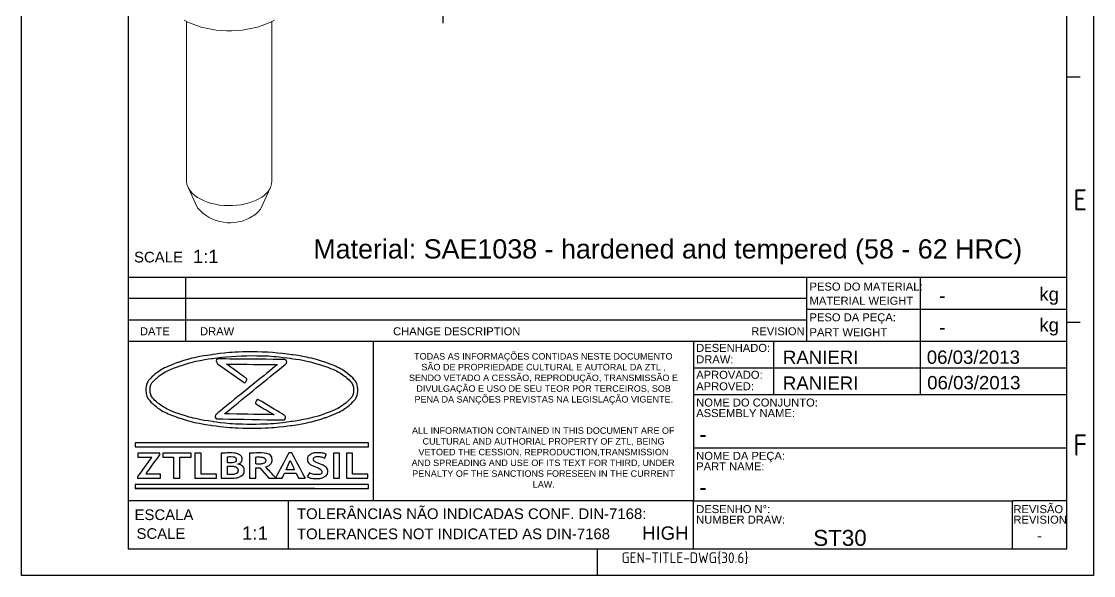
# Model space of a CAD drawing. Header units: millimetres. Extents: x 5006 to 5107, y 1363 to 1504.
# Drawn here: x 5006.1 to 5106.6, y 1363.1 to 1415.1 of the extents above; entities that cross this region are included whole.
import ezdxf
from ezdxf.enums import TextEntityAlignment as Align

# ---------------------------------------------------------------- set-up
doc = ezdxf.new("R2010")
doc.units = ezdxf.units.MM
doc.linetypes.add('ACAD_ISO02W100', pattern=[15, 12, -3])
doc.layers.add('AM_5', color=3, linetype='Continuous', lineweight=25)
doc.layers.add('AM_8', color=40, linetype='ACAD_ISO02W100', lineweight=35)
doc.layers.add('Camada 1', color=7, linetype='Continuous')
doc.styles.add('ACISOTS', font='isocp.shx', dxfattribs={"height": 1})
doc.styles.get("Standard").update_dxf_attribs({"font": 'arial.ttf'})
doc.dimstyles.new('ISO-25', dxfattribs={"dimtxt": 2.5, "dimasz": 2, "dimexe": 1.25, "dimexo": 0.625, "dimtad": 1, "dimtxsty": 'Standard', "dimcen": 2, "dimadec": 0, "dimazin": 0, "dimtfac": 1, "dimtmove": 0, "dimatfit": 3, "dimfxl": 1, "dimarcsym": 0})

# ---------------------------------------------------------------- blocks, each defined once
blk = doc.blocks.new('*D66')
at = {"layer": 'AM_5', "color": 0, "lineweight": -2, "ltscale": 0.25, "transparency": 16777216}
for p, q in [((5045.64, 1429.34), (5045.64, 1431.34)), ((5054.55, 1427.34), (5044.39, 1427.34)), ((5045.64, 1427.34), (5045.64, 1424.84)), ((5055.46, 1424.84), (5044.39, 1424.84)), ((5045.64, 1422.84), (5045.64, 1414.97))]:
    blk.add_line(p, q, dxfattribs=at)
at = {"layer": 'AM_5', "color": 0, "ltscale": 0.25, "transparency": 16777216}
for points in [[(5045.31, 1429.34), (5045.98, 1429.34), (5045.64, 1427.34)], [(5045.31, 1422.84), (5045.98, 1422.84), (5045.64, 1424.84)]]:
    blk.add_solid(points, dxfattribs=at)
at = {"layer": 'Defpoints', "color": 0, "ltscale": 0.25, "transparency": 16777216}
for p in [(5055.17, 1427.34), (5045.64, 1424.84), (5056.08, 1424.84)]:
    blk.add_point(p, dxfattribs=at)
at = {"layer": 'AM_5', "color": 0, "ltscale": 0.25, "transparency": 16777216, "insert": (5043.51, 1417.91), "char_height": 2.5, "attachment_point": 5, "rotation": 90}
blk.add_mtext('2,5', dxfattribs=at)

msp = doc.modelspace()

# ---------------------------------------------------------------- linework, layer by layer
at = {"color": 135, "lineweight": 25}
for p, q in [((5006.134, 1363.145), (5006.134, 1503.645)), ((5106.634, 1503.645), (5106.634, 1363.145)), ((5105.384, 1409.895), (5104.134, 1409.895)), ((5105.384, 1386.895), (5104.134, 1386.895)), ((5060.134, 1363.145), (5060.134, 1365.645)), ((5106.634, 1363.145), (5006.134, 1363.145))]:
    msp.add_line(p, q, dxfattribs=at)
for p, q in [((5016.134, 1501.145), (5016.134, 1365.645)), ((5104.134, 1365.645), (5104.134, 1501.145)), ((5016.134, 1391.145), (5104.134, 1391.145)), ((5016.134, 1391.145), (5016.134, 1365.645)), ((5016.134, 1391.145), (5079.758, 1391.145)), ((5021.536, 1385.145), (5021.536, 1391.145)), ((5079.758, 1385.145), (5079.758, 1391.145)), ((5090.384, 1391.145), (5090.384, 1388.145)), ((5104.134, 1365.645), (5104.134, 1391.145)), ((5079.758, 1389.145), (5016.134, 1389.145)), ((5079.758, 1388.145), (5104.134, 1388.145)), ((5090.384, 1388.145), (5090.384, 1385.145)), ((5016.134, 1387.145), (5079.758, 1387.145)), ((5016.134, 1385.145), (5069.134, 1385.145)), ((5039.101, 1385.145), (5039.101, 1370.145)), ((5069.134, 1385.145), (5069.134, 1375.645)), ((5069.134, 1385.145), (5104.134, 1385.145)), ((5076.634, 1385.145), (5076.634, 1380.145)), ((5090.384, 1385.145), (5090.384, 1380.145)), ((5069.134, 1382.645), (5104.134, 1382.645)), ((5069.134, 1380.145), (5104.134, 1380.145)), ((5069.134, 1375.645), (5069.134, 1370.145)), ((5069.134, 1375.145), (5104.134, 1375.145)), ((5069.134, 1370.145), (5016.134, 1370.145)), ((5031.134, 1370.145), (5031.134, 1365.645)), ((5069.134, 1365.645), (5069.134, 1370.145)), ((5069.134, 1370.145), (5099.134, 1370.145)), ((5099.011, 1370.145), (5099.011, 1365.645)), ((5104.134, 1370.145), (5099.134, 1370.145)), ((5016.134, 1365.645), (5104.134, 1365.645)), ((5016.134, 1365.645), (5104.134, 1365.645))]:
    msp.add_line(p, q)
at = {"color": 7, "linetype": 'Continuous', "lineweight": 15}
for p, q in [((5021.618, 1415.138), (5021.618, 1400.164)), ((5029.618, 1400.164), (5029.618, 1415.138)), ((5021.752, 1399.57), (5022.632, 1397.663)), ((5028.604, 1397.663), (5029.483, 1399.57))]:
    msp.add_line(p, q, dxfattribs=at)
at = {"color": 7, "linetype": 'Continuous', "lineweight": 15, "flags": 128}
for points in [[(5029.86, 1415.27), (5029.495, 1415.076), (5029.104, 1414.901), (5028.689, 1414.744), (5028.253, 1414.608), (5027.799, 1414.493), (5027.33, 1414.4), (5026.849, 1414.329), (5026.36, 1414.282), (5025.866, 1414.259), (5025.37, 1414.259), (5024.875, 1414.282), (5024.386, 1414.329), (5023.906, 1414.4), (5023.437, 1414.493), (5022.982, 1414.608), (5022.546, 1414.744), (5022.131, 1414.901), (5021.74, 1415.076), (5021.375, 1415.27)], [(5028.446, 1398.531), (5028.145, 1398.374), (5027.819, 1398.236), (5027.47, 1398.117), (5027.101, 1398.019), (5026.718, 1397.944), (5026.323, 1397.891), (5025.921, 1397.861), (5025.516, 1397.855), (5025.112, 1397.873), (5024.713, 1397.914), (5024.324, 1397.979), (5023.948, 1398.066), (5023.588, 1398.174), (5023.25, 1398.303), (5022.936, 1398.45), (5022.65, 1398.616), (5022.394, 1398.797), (5022.171, 1398.992), (5021.983, 1399.2), (5021.833, 1399.417), (5021.721, 1399.642), (5021.65, 1399.872), (5021.619, 1400.105), (5021.618, 1400.164)]]:
    msp.add_lwpolyline(points, dxfattribs=at)
at = {"color": 7, "linetype": 'Continuous', "lineweight": 15}
for centre, radius, start, end in [((5027.626, 1400.356), 2.001, 294.19711, 354.48275), ((5025.675, 1400.213), 3.97, 219.95375, 302.40659), ((5026.929, 1398.534), 1.888, 297.57144, 332.52478)]:
    msp.add_arc(centre, radius, start, end, dxfattribs=at)
at = {"layer": 'AM_8', "color": 0, "linetype": 'Continuous'}
msp.add_line((5016.797, 1371.315), (5033.649, 1371.315), dxfattribs=at)
at = {"layer": 'Camada 1'}
for points, knots in [([(5027.73, 1384.132), (5029.057, 1384.132), (5030.326, 1384.039), (5031.484, 1383.871), (5031.484, 1383.871), (5032.689, 1383.696), (5033.775, 1383.44), (5034.686, 1383.122), (5034.686, 1383.122), (5035.62, 1382.796), (5036.375, 1382.402), (5036.891, 1381.961), (5036.891, 1381.961), (5037.393, 1381.532), (5037.671, 1381.057), (5037.671, 1380.555), (5037.671, 1380.555), (5037.671, 1380.053), (5037.393, 1379.579), (5036.891, 1379.15), (5036.891, 1379.15), (5036.375, 1378.709), (5035.62, 1378.315), (5034.686, 1377.989), (5034.686, 1377.989), (5033.775, 1377.671), (5032.689, 1377.414), (5031.484, 1377.239), (5031.484, 1377.239), (5030.326, 1377.071), (5029.057, 1376.978), (5027.73, 1376.978), (5027.73, 1376.978), (5026.403, 1376.978), (5025.135, 1377.071), (5023.976, 1377.239), (5023.976, 1377.239), (5022.772, 1377.414), (5021.686, 1377.671), (5020.775, 1377.989), (5020.775, 1377.989), (5019.84, 1378.315), (5019.086, 1378.709), (5018.57, 1379.15), (5018.57, 1379.15), (5018.068, 1379.579), (5017.79, 1380.053), (5017.79, 1380.555), (5017.79, 1380.555), (5017.79, 1381.057), (5018.068, 1381.532), (5018.57, 1381.961), (5018.57, 1381.961), (5019.086, 1382.402), (5019.84, 1382.796), (5020.775, 1383.122), (5020.775, 1383.122), (5021.686, 1383.44), (5022.772, 1383.696), (5023.976, 1383.871), (5023.976, 1383.871), (5025.135, 1384.039), (5026.403, 1384.132), (5027.73, 1384.132)], [0, 0, 0, 0, 0.0588235, 0.0588235, 0.0588235, 0.0882353, 0.1176471, 0.1176471, 0.1176471, 0.1470588, 0.1764706, 0.1764706, 0.1764706, 0.2058824, 0.2352941, 0.2352941, 0.2352941, 0.2647059, 0.2941176, 0.2941176, 0.2941176, 0.3235294, 0.3529412, 0.3529412, 0.3529412, 0.3823529, 0.4117647, 0.4117647, 0.4117647, 0.4411765, 0.4705882, 0.4705882, 0.4705882, 0.5, 0.5294118, 0.5294118, 0.5294118, 0.5588235, 0.5882353, 0.5882353, 0.5882353, 0.6176471, 0.6470588, 0.6470588, 0.6470588, 0.6764706, 0.7058824, 0.7058824, 0.7058824, 0.7352941, 0.7647059, 0.7647059, 0.7647059, 0.7941176, 0.8235294, 0.8235294, 0.8235294, 0.8529412, 0.8823529, 0.8823529, 0.8823529, 0.9411765, 1, 1, 1, 1]), ([(5027.73, 1383.779), (5026.426, 1383.779), (5025.182, 1383.689), (5024.048, 1383.524), (5024.048, 1383.524), (5022.869, 1383.354), (5021.808, 1383.104), (5020.92, 1382.794), (5020.92, 1382.794), (5020.056, 1382.492), (5019.361, 1382.136), (5018.886, 1381.745), (5018.886, 1381.745), (5018.437, 1381.374), (5018.188, 1380.972), (5018.188, 1380.555), (5018.188, 1380.555), (5018.188, 1380.139), (5018.437, 1379.737), (5018.886, 1379.365), (5018.886, 1379.365), (5019.361, 1378.974), (5020.056, 1378.618), (5020.92, 1378.317), (5020.92, 1378.317), (5021.808, 1378.007), (5022.869, 1377.757), (5024.048, 1377.586), (5024.048, 1377.586), (5025.182, 1377.422), (5026.426, 1377.331), (5027.73, 1377.331), (5027.73, 1377.331), (5029.034, 1377.331), (5030.278, 1377.422), (5031.413, 1377.586), (5031.413, 1377.586), (5032.592, 1377.757), (5033.653, 1378.007), (5034.54, 1378.317), (5034.54, 1378.317), (5035.404, 1378.618), (5036.1, 1378.974), (5036.574, 1379.365), (5036.574, 1379.365), (5037.024, 1379.737), (5037.273, 1380.139), (5037.273, 1380.555), (5037.273, 1380.555), (5037.273, 1380.972), (5037.024, 1381.374), (5036.574, 1381.745), (5036.574, 1381.745), (5036.1, 1382.136), (5035.404, 1382.492), (5034.54, 1382.794), (5034.54, 1382.794), (5033.653, 1383.104), (5032.592, 1383.354), (5031.413, 1383.524), (5031.413, 1383.524), (5030.278, 1383.689), (5029.034, 1383.779), (5027.73, 1383.779)], [0, 0, 0, 0, 0.0588235, 0.0588235, 0.0588235, 0.0882353, 0.1176471, 0.1176471, 0.1176471, 0.1470588, 0.1764706, 0.1764706, 0.1764706, 0.2058824, 0.2352941, 0.2352941, 0.2352941, 0.2647059, 0.2941176, 0.2941176, 0.2941176, 0.3235294, 0.3529412, 0.3529412, 0.3529412, 0.3823529, 0.4117647, 0.4117647, 0.4117647, 0.4411765, 0.4705882, 0.4705882, 0.4705882, 0.5, 0.5294118, 0.5294118, 0.5294118, 0.5588235, 0.5882353, 0.5882353, 0.5882353, 0.6176471, 0.6470588, 0.6470588, 0.6470588, 0.6764706, 0.7058824, 0.7058824, 0.7058824, 0.7352941, 0.7647059, 0.7647059, 0.7647059, 0.7941176, 0.8235294, 0.8235294, 0.8235294, 0.8529412, 0.8823529, 0.8823529, 0.8823529, 0.9411765, 1, 1, 1, 1]), ([(5026.904, 1381.317), (5026.904, 1381.317), (5024.522, 1383.023), (5024.522, 1383.023), (5024.522, 1383.023), (5024.345, 1383.15), (5024.417, 1383.473), (5024.626, 1383.471), (5024.626, 1383.471), (5024.626, 1383.471), (5030.776, 1383.422), (5030.776, 1383.422), (5030.776, 1383.422), (5030.978, 1383.42), (5031.053, 1383.116), (5030.888, 1382.981), (5030.888, 1382.981), (5030.888, 1382.981), (5025.162, 1378.317), (5025.162, 1378.317), (5025.162, 1378.317), (5025.162, 1378.317), (5029.803, 1378.242), (5029.803, 1378.242), (5029.803, 1378.242), (5029.803, 1378.242), (5028.242, 1379.182), (5028.242, 1379.182), (5028.242, 1379.182), (5028.14, 1379.244), (5028.037, 1379.306), (5028.126, 1379.52), (5028.126, 1379.52), (5028.216, 1379.735), (5028.319, 1379.673), (5028.421, 1379.611), (5028.421, 1379.611), (5028.421, 1379.611), (5030.761, 1378.202), (5030.761, 1378.202), (5030.761, 1378.202), (5030.953, 1378.086), (5030.885, 1377.743), (5030.669, 1377.746), (5030.669, 1377.746), (5030.669, 1377.746), (5024.519, 1377.845), (5024.519, 1377.845), (5024.519, 1377.845), (5024.318, 1377.848), (5024.244, 1378.152), (5024.408, 1378.285), (5024.408, 1378.285), (5024.408, 1378.285), (5030.128, 1382.945), (5030.128, 1382.945), (5030.128, 1382.945), (5030.128, 1382.945), (5025.361, 1382.984), (5025.361, 1382.984), (5025.361, 1382.984), (5025.361, 1382.984), (5027.109, 1381.731), (5027.109, 1381.731), (5027.109, 1381.731), (5027.207, 1381.661), (5027.304, 1381.591), (5027.201, 1381.384), (5027.201, 1381.384), (5027.098, 1381.177), (5027.001, 1381.247), (5026.904, 1381.317)], [0, 0, 0, 0, 0.0526316, 0.0526316, 0.0526316, 0.0789474, 0.1052632, 0.1052632, 0.1052632, 0.1315789, 0.1578947, 0.1578947, 0.1578947, 0.1842105, 0.2105263, 0.2105263, 0.2105263, 0.2368421, 0.2631579, 0.2631579, 0.2631579, 0.2894737, 0.3157895, 0.3157895, 0.3157895, 0.3421053, 0.3684211, 0.3684211, 0.3684211, 0.3947368, 0.4210526, 0.4210526, 0.4210526, 0.4473684, 0.4736842, 0.4736842, 0.4736842, 0.5, 0.5263158, 0.5263158, 0.5263158, 0.5526316, 0.5789474, 0.5789474, 0.5789474, 0.6052632, 0.6315789, 0.6315789, 0.6315789, 0.6578947, 0.6842105, 0.6842105, 0.6842105, 0.7105263, 0.7368421, 0.7368421, 0.7368421, 0.7631579, 0.7894737, 0.7894737, 0.7894737, 0.8157895, 0.8421053, 0.8421053, 0.8421053, 0.8684211, 0.8947368, 0.8947368, 0.8947368, 0.9473684, 1, 1, 1, 1]), ([(5016.839, 1375.598), (5016.839, 1375.598), (5038.621, 1375.598), (5038.621, 1375.598), (5038.621, 1375.598), (5038.621, 1375.598), (5038.664, 1375.598), (5038.664, 1375.598), (5038.664, 1375.598), (5038.664, 1375.598), (5038.664, 1375.555), (5038.664, 1375.555), (5038.664, 1375.555), (5038.664, 1375.555), (5038.664, 1375.272), (5038.664, 1375.272), (5038.664, 1375.272), (5038.664, 1375.272), (5038.664, 1375.229), (5038.664, 1375.229), (5038.664, 1375.229), (5038.664, 1375.229), (5038.621, 1375.229), (5038.621, 1375.229), (5038.621, 1375.229), (5038.621, 1375.229), (5016.839, 1375.229), (5016.839, 1375.229), (5016.839, 1375.229), (5016.839, 1375.229), (5016.797, 1375.229), (5016.797, 1375.229), (5016.797, 1375.229), (5016.797, 1375.229), (5016.797, 1375.272), (5016.797, 1375.272), (5016.797, 1375.272), (5016.797, 1375.272), (5016.797, 1375.555), (5016.797, 1375.555), (5016.797, 1375.555), (5016.797, 1375.555), (5016.797, 1375.598), (5016.797, 1375.598), (5016.797, 1375.598), (5016.797, 1375.598), (5016.839, 1375.598), (5016.839, 1375.598)], [0, 0, 0, 0, 0.0769231, 0.0769231, 0.0769231, 0.1153846, 0.1538462, 0.1538462, 0.1538462, 0.1923077, 0.2307692, 0.2307692, 0.2307692, 0.2692308, 0.3076923, 0.3076923, 0.3076923, 0.3461538, 0.3846154, 0.3846154, 0.3846154, 0.4230769, 0.4615385, 0.4615385, 0.4615385, 0.5, 0.5384615, 0.5384615, 0.5384615, 0.5769231, 0.6153846, 0.6153846, 0.6153846, 0.6538462, 0.6923077, 0.6923077, 0.6923077, 0.7307692, 0.7692308, 0.7692308, 0.7692308, 0.8076923, 0.8461538, 0.8461538, 0.8461538, 0.9230769, 1, 1, 1, 1]), ([(5017.013, 1372.283), (5017.013, 1372.283), (5017.013, 1372.417), (5017.013, 1372.417), (5017.013, 1372.417), (5017.013, 1372.417), (5018.346, 1374.26), (5018.346, 1374.26), (5018.346, 1374.26), (5018.346, 1374.26), (5017.036, 1374.26), (5017.036, 1374.26), (5017.036, 1374.26), (5017.036, 1374.26), (5017.036, 1374.63), (5017.036, 1374.63), (5017.036, 1374.63), (5017.036, 1374.63), (5019.118, 1374.63), (5019.118, 1374.63), (5019.118, 1374.63), (5019.118, 1374.63), (5019.118, 1374.496), (5019.118, 1374.496), (5019.118, 1374.496), (5019.118, 1374.496), (5017.782, 1372.653), (5017.782, 1372.653), (5017.782, 1372.653), (5017.782, 1372.653), (5019.166, 1372.653), (5019.166, 1372.653), (5019.166, 1372.653), (5019.166, 1372.653), (5019.166, 1372.283), (5019.166, 1372.283), (5019.166, 1372.283), (5019.166, 1372.283), (5017.013, 1372.283), (5017.013, 1372.283)], [0, 0, 0, 0, 0.0909091, 0.0909091, 0.0909091, 0.1363636, 0.1818182, 0.1818182, 0.1818182, 0.2272727, 0.2727273, 0.2727273, 0.2727273, 0.3181818, 0.3636364, 0.3636364, 0.3636364, 0.4090909, 0.4545455, 0.4545455, 0.4545455, 0.5, 0.5454545, 0.5454545, 0.5454545, 0.5909091, 0.6363636, 0.6363636, 0.6363636, 0.6818182, 0.7272727, 0.7272727, 0.7272727, 0.7727273, 0.8181818, 0.8181818, 0.8181818, 0.9090909, 1, 1, 1, 1]), ([(5020.967, 1374.26), (5020.967, 1374.26), (5020.967, 1372.283), (5020.967, 1372.283), (5020.967, 1372.283), (5020.967, 1372.283), (5020.4, 1372.283), (5020.4, 1372.283), (5020.4, 1372.283), (5020.4, 1372.283), (5020.4, 1374.26), (5020.4, 1374.26), (5020.4, 1374.26), (5020.4, 1374.26), (5019.384, 1374.26), (5019.384, 1374.26), (5019.384, 1374.26), (5019.384, 1374.26), (5019.384, 1374.63), (5019.384, 1374.63), (5019.384, 1374.63), (5019.384, 1374.63), (5022.029, 1374.63), (5022.029, 1374.63), (5022.029, 1374.63), (5022.029, 1374.63), (5022.029, 1374.26), (5022.029, 1374.26), (5022.029, 1374.26), (5022.029, 1374.26), (5020.967, 1374.26), (5020.967, 1374.26)], [0, 0, 0, 0, 0.1111111, 0.1111111, 0.1111111, 0.1666667, 0.2222222, 0.2222222, 0.2222222, 0.2777778, 0.3333333, 0.3333333, 0.3333333, 0.3888889, 0.4444444, 0.4444444, 0.4444444, 0.5, 0.5555556, 0.5555556, 0.5555556, 0.6111111, 0.6666667, 0.6666667, 0.6666667, 0.7222222, 0.7777778, 0.7777778, 0.7777778, 0.8888889, 1, 1, 1, 1]), ([(5022.4, 1372.283), (5022.4, 1372.283), (5022.4, 1374.63), (5022.4, 1374.63), (5022.4, 1374.63), (5022.4, 1374.63), (5022.967, 1374.63), (5022.967, 1374.63), (5022.967, 1374.63), (5022.967, 1374.63), (5022.967, 1372.653), (5022.967, 1372.653), (5022.967, 1372.653), (5022.967, 1372.653), (5024.411, 1372.653), (5024.411, 1372.653), (5024.411, 1372.653), (5024.411, 1372.653), (5024.411, 1372.283), (5024.411, 1372.283), (5024.411, 1372.283), (5024.411, 1372.283), (5022.4, 1372.283), (5022.4, 1372.283)], [0, 0, 0, 0, 0.1428571, 0.1428571, 0.1428571, 0.2142857, 0.2857143, 0.2857143, 0.2857143, 0.3571429, 0.4285714, 0.4285714, 0.4285714, 0.5, 0.5714286, 0.5714286, 0.5714286, 0.6428571, 0.7142857, 0.7142857, 0.7142857, 0.8571429, 1, 1, 1, 1]), ([(5025.845, 1372.283), (5025.845, 1372.283), (5024.868, 1372.283), (5024.868, 1372.283), (5024.868, 1372.283), (5024.868, 1372.283), (5024.868, 1374.629), (5024.868, 1374.629), (5024.868, 1374.629), (5025.299, 1374.644), (5025.6, 1374.651), (5025.773, 1374.651), (5025.773, 1374.651), (5026.105, 1374.651), (5026.364, 1374.599), (5026.551, 1374.495), (5026.551, 1374.495), (5026.738, 1374.391), (5026.831, 1374.242), (5026.831, 1374.049), (5026.831, 1374.049), (5026.831, 1373.863), (5026.697, 1373.716), (5026.43, 1373.608), (5026.43, 1373.608), (5026.826, 1373.506), (5027.025, 1373.297), (5027.025, 1372.98), (5027.025, 1372.98), (5027.025, 1372.766), (5026.915, 1372.597), (5026.696, 1372.471), (5026.696, 1372.471), (5026.476, 1372.346), (5026.193, 1372.283), (5025.845, 1372.283)], [0, 0, 0, 0, 0.1, 0.1, 0.1, 0.15, 0.2, 0.2, 0.2, 0.25, 0.3, 0.3, 0.3, 0.35, 0.4, 0.4, 0.4, 0.45, 0.5, 0.5, 0.5, 0.55, 0.6, 0.6, 0.6, 0.65, 0.7, 0.7, 0.7, 0.75, 0.8, 0.8, 0.8, 0.9, 1, 1, 1, 1]), ([(5025.435, 1374.296), (5025.435, 1374.296), (5025.435, 1373.733), (5025.435, 1373.733), (5025.435, 1373.733), (5025.522, 1373.729), (5025.614, 1373.727), (5025.71, 1373.727), (5025.71, 1373.727), (5026.079, 1373.727), (5026.264, 1373.829), (5026.264, 1374.033), (5026.264, 1374.033), (5026.264, 1374.213), (5026.096, 1374.303), (5025.76, 1374.303), (5025.76, 1374.303), (5025.672, 1374.303), (5025.563, 1374.301), (5025.435, 1374.296)], [0, 0, 0, 0, 0.1666667, 0.1666667, 0.1666667, 0.25, 0.3333333, 0.3333333, 0.3333333, 0.4166667, 0.5, 0.5, 0.5, 0.5833333, 0.6666667, 0.6666667, 0.6666667, 0.8333333, 1, 1, 1, 1]), ([(5029.327, 1372.283), (5029.327, 1372.283), (5028.475, 1373.252), (5028.475, 1373.252), (5028.475, 1373.252), (5028.389, 1373.253), (5028.27, 1373.257), (5028.115, 1373.264), (5028.115, 1373.264), (5028.115, 1373.264), (5028.115, 1372.283), (5028.115, 1372.283), (5028.115, 1372.283), (5028.115, 1372.283), (5027.526, 1372.283), (5027.526, 1372.283), (5027.526, 1372.283), (5027.526, 1372.283), (5027.526, 1374.63), (5027.526, 1374.63), (5027.526, 1374.63), (5027.558, 1374.63), (5027.681, 1374.634), (5027.895, 1374.643), (5027.895, 1374.643), (5028.109, 1374.651), (5028.281, 1374.655), (5028.412, 1374.655), (5028.412, 1374.655), (5029.223, 1374.655), (5029.629, 1374.424), (5029.629, 1373.962), (5029.629, 1373.962), (5029.629, 1373.823), (5029.572, 1373.697), (5029.461, 1373.582), (5029.461, 1373.582), (5029.349, 1373.468), (5029.208, 1373.388), (5029.038, 1373.341), (5029.038, 1373.341), (5029.038, 1373.341), (5029.982, 1372.283), (5029.982, 1372.283), (5029.982, 1372.283), (5029.982, 1372.283), (5029.327, 1372.283), (5029.327, 1372.283)], [0, 0, 0, 0, 0.0769231, 0.0769231, 0.0769231, 0.1153846, 0.1538462, 0.1538462, 0.1538462, 0.1923077, 0.2307692, 0.2307692, 0.2307692, 0.2692308, 0.3076923, 0.3076923, 0.3076923, 0.3461538, 0.3846154, 0.3846154, 0.3846154, 0.4230769, 0.4615385, 0.4615385, 0.4615385, 0.5, 0.5384615, 0.5384615, 0.5384615, 0.5769231, 0.6153846, 0.6153846, 0.6153846, 0.6538462, 0.6923077, 0.6923077, 0.6923077, 0.7307692, 0.7692308, 0.7692308, 0.7692308, 0.8076923, 0.8461538, 0.8461538, 0.8461538, 0.9230769, 1, 1, 1, 1]), ([(5028.115, 1374.268), (5028.115, 1374.268), (5028.115, 1373.616), (5028.115, 1373.616), (5028.115, 1373.616), (5028.22, 1373.61), (5028.3, 1373.607), (5028.355, 1373.607), (5028.355, 1373.607), (5028.592, 1373.607), (5028.765, 1373.631), (5028.875, 1373.68), (5028.875, 1373.68), (5028.985, 1373.73), (5029.04, 1373.825), (5029.04, 1373.967), (5029.04, 1373.967), (5029.04, 1374.082), (5028.981, 1374.163), (5028.863, 1374.209), (5028.863, 1374.209), (5028.745, 1374.255), (5028.56, 1374.278), (5028.307, 1374.278), (5028.307, 1374.278), (5028.246, 1374.278), (5028.182, 1374.275), (5028.115, 1374.268)], [0, 0, 0, 0, 0.125, 0.125, 0.125, 0.1875, 0.25, 0.25, 0.25, 0.3125, 0.375, 0.375, 0.375, 0.4375, 0.5, 0.5, 0.5, 0.5625, 0.625, 0.625, 0.625, 0.6875, 0.75, 0.75, 0.75, 0.875, 1, 1, 1, 1]), ([(5032.119, 1372.283), (5032.119, 1372.283), (5031.886, 1372.759), (5031.886, 1372.759), (5031.886, 1372.759), (5031.886, 1372.759), (5030.791, 1372.759), (5030.791, 1372.759), (5030.791, 1372.759), (5030.791, 1372.759), (5030.568, 1372.283), (5030.568, 1372.283), (5030.568, 1372.283), (5030.568, 1372.283), (5029.938, 1372.283), (5029.938, 1372.283), (5029.938, 1372.283), (5029.938, 1372.283), (5031.212, 1374.663), (5031.212, 1374.663), (5031.212, 1374.663), (5031.212, 1374.663), (5031.461, 1374.663), (5031.461, 1374.663), (5031.461, 1374.663), (5031.461, 1374.663), (5032.745, 1372.283), (5032.745, 1372.283), (5032.745, 1372.283), (5032.745, 1372.283), (5032.119, 1372.283), (5032.119, 1372.283)], [0, 0, 0, 0, 0.1111111, 0.1111111, 0.1111111, 0.1666667, 0.2222222, 0.2222222, 0.2222222, 0.2777778, 0.3333333, 0.3333333, 0.3333333, 0.3888889, 0.4444444, 0.4444444, 0.4444444, 0.5, 0.5555556, 0.5555556, 0.5555556, 0.6111111, 0.6666667, 0.6666667, 0.6666667, 0.7222222, 0.7777778, 0.7777778, 0.7777778, 0.8888889, 1, 1, 1, 1]), ([(5031.336, 1373.945), (5031.336, 1373.945), (5030.952, 1373.078), (5030.952, 1373.078), (5030.952, 1373.078), (5030.952, 1373.078), (5031.72, 1373.078), (5031.72, 1373.078), (5031.72, 1373.078), (5031.72, 1373.078), (5031.336, 1373.945), (5031.336, 1373.945)], [0, 0, 0, 0, 0.25, 0.25, 0.25, 0.375, 0.5, 0.5, 0.5, 0.75, 1, 1, 1, 1]), ([(5032.93, 1372.412), (5032.93, 1372.412), (5033.14, 1372.786), (5033.14, 1372.786), (5033.14, 1372.786), (5033.363, 1372.671), (5033.584, 1372.613), (5033.8, 1372.613), (5033.8, 1372.613), (5034.134, 1372.613), (5034.3, 1372.699), (5034.3, 1372.869), (5034.3, 1372.869), (5034.3, 1372.95), (5034.26, 1373.026), (5034.182, 1373.098), (5034.182, 1373.098), (5034.104, 1373.171), (5033.942, 1373.253), (5033.697, 1373.343), (5033.697, 1373.343), (5033.452, 1373.433), (5033.287, 1373.508), (5033.202, 1373.566), (5033.202, 1373.566), (5033.117, 1373.624), (5033.051, 1373.693), (5033.005, 1373.773), (5033.005, 1373.773), (5032.96, 1373.853), (5032.937, 1373.942), (5032.937, 1374.039), (5032.937, 1374.039), (5032.937, 1374.221), (5033.028, 1374.371), (5033.208, 1374.491), (5033.208, 1374.491), (5033.389, 1374.611), (5033.622, 1374.67), (5033.905, 1374.67), (5033.905, 1374.67), (5034.274, 1374.67), (5034.545, 1374.62), (5034.719, 1374.518), (5034.719, 1374.518), (5034.719, 1374.518), (5034.546, 1374.16), (5034.546, 1374.16), (5034.546, 1374.16), (5034.347, 1374.264), (5034.137, 1374.316), (5033.916, 1374.316), (5033.916, 1374.316), (5033.785, 1374.316), (5033.684, 1374.291), (5033.612, 1374.24), (5033.612, 1374.24), (5033.54, 1374.19), (5033.504, 1374.123), (5033.504, 1374.042), (5033.504, 1374.042), (5033.504, 1373.908), (5033.706, 1373.768), (5034.112, 1373.622), (5034.112, 1373.622), (5034.326, 1373.546), (5034.48, 1373.475), (5034.574, 1373.41), (5034.574, 1373.41), (5034.669, 1373.346), (5034.741, 1373.27), (5034.79, 1373.184), (5034.79, 1373.184), (5034.84, 1373.098), (5034.865, 1373.002), (5034.865, 1372.897), (5034.865, 1372.897), (5034.865, 1372.706), (5034.763, 1372.55), (5034.558, 1372.427), (5034.558, 1372.427), (5034.354, 1372.304), (5034.08, 1372.243), (5033.737, 1372.243), (5033.737, 1372.243), (5033.439, 1372.243), (5033.17, 1372.299), (5032.93, 1372.412)], [0, 0, 0, 0, 0.0434783, 0.0434783, 0.0434783, 0.0652174, 0.0869565, 0.0869565, 0.0869565, 0.1086957, 0.1304348, 0.1304348, 0.1304348, 0.1521739, 0.173913, 0.173913, 0.173913, 0.1956522, 0.2173913, 0.2173913, 0.2173913, 0.2391304, 0.2608696, 0.2608696, 0.2608696, 0.2826087, 0.3043478, 0.3043478, 0.3043478, 0.326087, 0.3478261, 0.3478261, 0.3478261, 0.3695652, 0.3913043, 0.3913043, 0.3913043, 0.4130435, 0.4347826, 0.4347826, 0.4347826, 0.4565217, 0.4782609, 0.4782609, 0.4782609, 0.5, 0.5217391, 0.5217391, 0.5217391, 0.5434783, 0.5652174, 0.5652174, 0.5652174, 0.5869565, 0.6086957, 0.6086957, 0.6086957, 0.6304348, 0.6521739, 0.6521739, 0.6521739, 0.673913, 0.6956522, 0.6956522, 0.6956522, 0.7173913, 0.7391304, 0.7391304, 0.7391304, 0.7608696, 0.7826087, 0.7826087, 0.7826087, 0.8043478, 0.826087, 0.826087, 0.826087, 0.8478261, 0.8695652, 0.8695652, 0.8695652, 0.8913043, 0.9130435, 0.9130435, 0.9130435, 0.9565217, 1, 1, 1, 1]), ([(5035.377, 1372.283), (5035.377, 1372.283), (5035.377, 1374.63), (5035.377, 1374.63), (5035.377, 1374.63), (5035.377, 1374.63), (5035.944, 1374.63), (5035.944, 1374.63), (5035.944, 1374.63), (5035.944, 1374.63), (5035.944, 1372.283), (5035.944, 1372.283), (5035.944, 1372.283), (5035.944, 1372.283), (5035.377, 1372.283), (5035.377, 1372.283)], [0, 0, 0, 0, 0.2, 0.2, 0.2, 0.3, 0.4, 0.4, 0.4, 0.5, 0.6, 0.6, 0.6, 0.8, 1, 1, 1, 1]), ([(5036.609, 1372.283), (5036.609, 1372.283), (5036.609, 1374.63), (5036.609, 1374.63), (5036.609, 1374.63), (5036.609, 1374.63), (5037.176, 1374.63), (5037.176, 1374.63), (5037.176, 1374.63), (5037.176, 1374.63), (5037.176, 1372.653), (5037.176, 1372.653), (5037.176, 1372.653), (5037.176, 1372.653), (5038.62, 1372.653), (5038.62, 1372.653), (5038.62, 1372.653), (5038.62, 1372.653), (5038.62, 1372.283), (5038.62, 1372.283), (5038.62, 1372.283), (5038.62, 1372.283), (5036.609, 1372.283), (5036.609, 1372.283)], [0, 0, 0, 0, 0.1428571, 0.1428571, 0.1428571, 0.2142857, 0.2857143, 0.2857143, 0.2857143, 0.3571429, 0.4285714, 0.4285714, 0.4285714, 0.5, 0.5714286, 0.5714286, 0.5714286, 0.6428571, 0.7142857, 0.7142857, 0.7142857, 0.8571429, 1, 1, 1, 1]), ([(5025.435, 1373.408), (5025.435, 1373.408), (5025.435, 1372.632), (5025.435, 1372.632), (5025.435, 1372.632), (5025.55, 1372.625), (5025.643, 1372.621), (5025.714, 1372.621), (5025.714, 1372.621), (5025.967, 1372.621), (5026.151, 1372.653), (5026.265, 1372.715), (5026.265, 1372.715), (5026.379, 1372.778), (5026.436, 1372.883), (5026.436, 1373.029), (5026.436, 1373.029), (5026.436, 1373.163), (5026.383, 1373.26), (5026.277, 1373.321), (5026.277, 1373.321), (5026.17, 1373.382), (5025.985, 1373.412), (5025.721, 1373.412), (5025.721, 1373.412), (5025.666, 1373.412), (5025.571, 1373.411), (5025.435, 1373.408)], [0, 0, 0, 0, 0.125, 0.125, 0.125, 0.1875, 0.25, 0.25, 0.25, 0.3125, 0.375, 0.375, 0.375, 0.4375, 0.5, 0.5, 0.5, 0.5625, 0.625, 0.625, 0.625, 0.6875, 0.75, 0.75, 0.75, 0.875, 1, 1, 1, 1]), ([(5016.839, 1371.684), (5016.839, 1371.684), (5038.621, 1371.684), (5038.621, 1371.684), (5038.621, 1371.684), (5038.621, 1371.684), (5038.664, 1371.684), (5038.664, 1371.684), (5038.664, 1371.684), (5038.664, 1371.684), (5038.664, 1371.641), (5038.664, 1371.641), (5038.664, 1371.641), (5038.664, 1371.641), (5038.664, 1371.358), (5038.664, 1371.358), (5038.664, 1371.358), (5038.664, 1371.358), (5038.664, 1371.315), (5038.664, 1371.315), (5038.664, 1371.315), (5038.664, 1371.315), (5038.621, 1371.315), (5038.621, 1371.315), (5038.621, 1371.315), (5038.621, 1371.315), (5016.839, 1371.315), (5016.839, 1371.315), (5016.839, 1371.315), (5016.839, 1371.315), (5016.797, 1371.315), (5016.797, 1371.315), (5016.797, 1371.315), (5016.797, 1371.315), (5016.797, 1371.358), (5016.797, 1371.358), (5016.797, 1371.358), (5016.797, 1371.358), (5016.797, 1371.641), (5016.797, 1371.641), (5016.797, 1371.641), (5016.797, 1371.641), (5016.797, 1371.684), (5016.797, 1371.684), (5016.797, 1371.684), (5016.797, 1371.684), (5016.839, 1371.684), (5016.839, 1371.684)], [0, 0, 0, 0, 0.0769231, 0.0769231, 0.0769231, 0.1153846, 0.1538462, 0.1538462, 0.1538462, 0.1923077, 0.2307692, 0.2307692, 0.2307692, 0.2692308, 0.3076923, 0.3076923, 0.3076923, 0.3461538, 0.3846154, 0.3846154, 0.3846154, 0.4230769, 0.4615385, 0.4615385, 0.4615385, 0.5, 0.5384615, 0.5384615, 0.5384615, 0.5769231, 0.6153846, 0.6153846, 0.6153846, 0.6538462, 0.6923077, 0.6923077, 0.6923077, 0.7307692, 0.7692308, 0.7692308, 0.7692308, 0.8076923, 0.8461538, 0.8461538, 0.8461538, 0.9230769, 1, 1, 1, 1])]:
    msp.add_open_spline(points, degree=3, knots=knots, dxfattribs=at)

# ---------------------------------------------------------------- texts
at = {"color": 135, "lineweight": 25, "style": 'ACISOTS'}
for s, p in [('E', (5105.384, 1398.395)), ('F', (5105.384, 1375.395))]:
    msp.add_text(s, height=2, dxfattribs=at).set_placement(p, align=Align.MIDDLE)
for s, height, p in [('SCALE', 1, (5016.688, 1392.522)), ('PESO DO MATERIAL:', 0.75, (5080.01, 1389.884)), ('kg', 1.25, (5101.551, 1388.925)), ('MATERIAL WEIGHT', 0.75, (5080.01, 1388.556)), ('PESO DA PEÇA:', 0.75, (5080.01, 1387.002)), ('kg', 1.25, (5101.551, 1386.041)), ('DATE', 0.75, (5017.242, 1385.69)), ('DRAW', 0.75, (5022.876, 1385.69)), ('CHANGE DESCRIPTION', 0.75, (5040.973, 1385.69)), ('REVISION', 0.75, (5074.547, 1385.69)), ('PART WEIGHT', 0.75, (5080.01, 1385.602)), ('DESENHADO:', 0.75, (5069.386, 1384.135)), ('DRAW:', 0.75, (5069.386, 1383.057)), ('APROVADO:', 0.75, (5069.386, 1381.609)), ('APROVED:', 0.75, (5069.386, 1380.531)), ('NOME DO CONJUNTO:', 0.75, (5069.386, 1379.005)), ('ASSEMBLY NAME:', 0.75, (5069.386, 1378.017)), ('NOME DA PEÇA:', 0.75, (5069.386, 1374.005)), ('PART NAME:', 0.75, (5069.386, 1373.017)), ('REVISÃO', 0.75, (5099.123, 1369.005)), ('ESCALA', 1, (5016.74, 1368.354)), ('TOLERÂNCIAS NÃO INDICADAS CONF. DIN-7168:', 1, (5031.963, 1368.447)), ('DESENHO N%%d:', 0.75, (5069.386, 1369.005)), ('NUMBER DRAW:', 0.75, (5069.386, 1368.017)), ('REVISION', 0.75, (5099.123, 1368.017)), ('SCALE', 1, (5016.921, 1366.587)), ('TOLERANCES NOT INDICATED AS DIN-7168', 1, (5031.963, 1366.56))]:
    msp.add_text(s, height=height).set_placement(p)
at = {"insert": (5033.493, 1394.695), "char_height": 1.80184, "width": 74.64271, "attachment_point": 1}
msp.add_mtext('Material: SAE1038 - hardened and tempered (58 - 62 HRC)', dxfattribs=at)
at = {"linetype": 'Continuous', "char_height": 0.605, "attachment_point": 1}
for s, insert in [('\\pi0.57671;TODAS AS INFORMAÇÕES CONTIDAS NESTE DOCUMENTO \\P\\pi1.2603;SÃO DE PROPRIEDADE CULTURAL E AUTORAL DA ZTL , \\P\\pi0.095099;SENDO VETADO A CESSÃO, REPRODUÇÃO, TRANSMISSÃO E \\P\\pi0.78945;DIVULGAÇÃO E USO DE SEU TEOR POR TERCEIROS, SOB \\P\\pi0.61467;PENA DA SANÇÕES PREVISTAS NA LEGISLAÇÃO VIGENTE.', (5042.367, 1384.019)), ('\\pi0.37965;ALL INFORMATION CONTAINED IN THIS DOCUMENT ARE OF \\P\\pi1.3693;CULTURAL AND AUTHORIAL PROPERTY OF ZTL, BEING  \\P\\pi0.9832;VETOED THE CESSION, REPRODUCTION,TRANSMISSION \\P\\pi0.34189;AND SPREADING AND USE OF ITS TEXT FOR THIRD, UNDER \\P\\pi0.40069;PENALTY OF THE SANCTIONS FORESEEN IN THE CURRENT \\P\\pi11.698;LAW.', (5042.367, 1377.052))]:
    msp.add_mtext_dynamic_manual_height_columns(s, width=25.32617, gutter_width=12.5, heights=[0], dxfattribs=dict(at, insert=insert))
for tag, height, p in [('1:1', 1.25, (5023.413, 1393.084)), ('1:1', 1.25, (5028.022, 1367.134)), ('HIGH', 1.25, (5066.488, 1367.134)), ('-', 0.978, (5101.564, 1366.89))]:
    msp.add_attdef(tag, text='', height=height).set_placement(p, align=Align.MIDDLE_CENTER)
for p in [(5092.165, 1389.409), (5092.165, 1386.434)]:
    msp.add_attdef('-', text='', height=1.25).set_placement(p, align=Align.MIDDLE_LEFT)
for tag, p, height in [('RANIERI', (5077.511, 1382.998), 1.25), ('06/03/2013', (5090.999, 1383.012), 1.25), ('06/03/2013', (5091.039, 1380.62), 1.25), ('RANIERI', (5077.51, 1380.578), 1.25), ('-', (5069.669, 1375.657), 1.5), ('-', (5069.669, 1370.695), 1.5), ('ST30', (5080.361, 1365.93), 1.5)]:
    msp.add_attdef(tag, p, '', height=height)
at = {"color": 135, "style": 'ACISOTS'}
msp.add_attdef('GEN-TITLE-DWG{30.6}', (5062.386, 1364.318), '', height=1, dxfattribs=at)

# ---------------------------------------------------------------- dimensions: what is measured, and where the dimension line sits
at = {"layer": 'AM_5', "ltscale": 0.25}
dim = msp.add_linear_dim(base=(5045.642, 1424.837), p1=(5055.172, 1427.337), p2=(5056.082, 1424.837), angle=90, dimstyle='ISO-25', dxfattribs=at)
dim.commit()
dim.dimension.update_dxf_attribs({"geometry": '*D66', "text_midpoint": (5043.515, 1417.905)})

doc.saveas('drawing.dxf')
